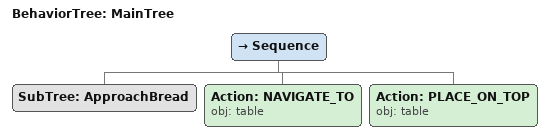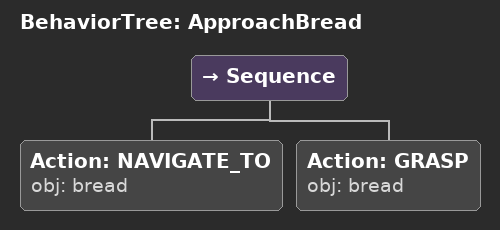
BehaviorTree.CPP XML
<root main_tree_to_execute="MainTree">
  <BehaviorTree ID="MainTree">
    <Sequence>
      <!-- Execute subtree ApproachBread -->
      <SubTree ID="ApproachBread" />
      <!-- Navigate to table -->
      <Action ID="NAVIGATE_TO" obj="table" />
      <!-- Place on table -->
      <Action ID="PLACE_ON_TOP" obj="table" />
    </Sequence>
  </BehaviorTree>
  <!-- Subtree definition ApproachBread -->
  <BehaviorTree ID="ApproachBread">
    <Sequence>
      <!-- Navigate to bread -->
      <Action ID="NAVIGATE_TO" obj="bread" />
      <!-- Grasp bread -->
      <Action ID="GRASP" obj="bread" />
    </Sequence>
  </BehaviorTree>
</root>
